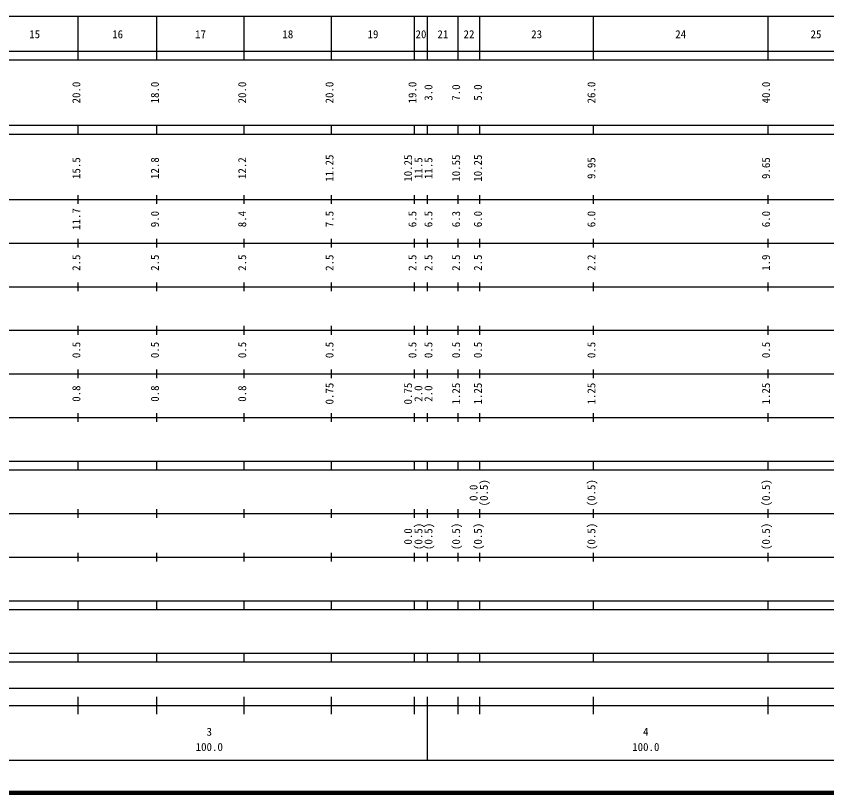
# Model space of a CAD drawing. Units: millimetres on the paper, enlarged 1000 times. Extents: x 40000 to 680000, y 20000 to 380000.
# Drawn here: x 273770 to 459464, y 20000 to 198000 of the extents above; entities that cross this region are included whole.
import ezdxf
from ezdxf.enums import TextEntityAlignment as Align

# ---------------------------------------------------------------- set-up
doc = ezdxf.new("R2010")
doc.units = ezdxf.units.MM
doc.header["$LTSCALE"] = 1000
doc.layers.add('M-TTL', color=2, linetype='Continuous', lineweight=140)
doc.layers.add('M-TTL-BAND', color=7, linetype='Continuous', lineweight=25)
doc.styles.add('ＭＳ ゴシック', font='')
doc.styles.get('ＭＳ ゴシック').set_extended_font_data('MS Gothic')

msp = doc.modelspace()

# ---------------------------------------------------------------- linework, layer by layer
at = {"layer": 'M-TTL'}
msp.add_line((40000, 20000), (680000, 20000), dxfattribs=at)
at = {"layer": 'M-TTL-BAND'}
for p, q in [((68000, 198000), (579000, 198000)), ((288000, 188000), (288000, 198000)), ((306000, 188000), (306000, 198000)), ((326000, 188000), (326000, 198000)), ((346000, 188000), (346000, 198000)), ((365000, 188000), (365000, 198000)), ((368000, 188000), (368000, 198000)), ((375000, 188000), (375000, 198000)), ((380000, 188000), (380000, 198000)), ((406000, 188000), (406000, 198000)), ((446000, 188000), (446000, 198000)), ((40000, 190000), (579000, 190000)), ((40000, 188000), (579000, 188000)), ((40000, 173000), (579000, 173000)), ((288000, 171000), (288000, 173000)), ((306000, 171000), (306000, 173000)), ((326000, 171000), (326000, 173000)), ((346000, 171000), (346000, 173000)), ((365000, 171000), (365000, 173000)), ((368000, 171000), (368000, 173000)), ((375000, 171000), (375000, 173000)), ((380000, 171000), (380000, 173000)), ((406000, 171000), (406000, 173000)), ((446000, 171000), (446000, 173000)), ((40000, 171000), (579000, 171000)), ((40000, 156000), (579000, 156000)), ((288000, 155000), (288000, 157000)), ((306000, 155000), (306000, 157000)), ((326000, 155000), (326000, 157000)), ((346000, 155000), (346000, 157000)), ((365000, 155000), (365000, 157000)), ((368000, 155000), (368000, 157000)), ((375000, 155000), (375000, 157000)), ((380000, 155000), (380000, 157000)), ((406000, 155000), (406000, 157000)), ((446000, 155000), (446000, 157000)), ((288000, 145000), (288000, 147000)), ((306000, 145000), (306000, 147000)), ((326000, 145000), (326000, 147000)), ((346000, 145000), (346000, 147000)), ((365000, 145000), (365000, 147000)), ((368000, 145000), (368000, 147000)), ((375000, 145000), (375000, 147000)), ((380000, 145000), (380000, 147000)), ((406000, 145000), (406000, 147000)), ((446000, 145000), (446000, 147000)), ((46000, 146000), (579000, 146000)), ((52000, 136000), (579000, 136000)), ((288000, 135000), (288000, 137000)), ((306000, 135000), (306000, 137000)), ((326000, 135000), (326000, 137000)), ((346000, 135000), (346000, 137000)), ((365000, 135000), (365000, 137000)), ((368000, 135000), (368000, 137000)), ((375000, 135000), (375000, 137000)), ((380000, 135000), (380000, 137000)), ((406000, 135000), (406000, 137000)), ((446000, 135000), (446000, 137000)), ((288000, 125000), (288000, 127000)), ((306000, 125000), (306000, 127000)), ((326000, 125000), (326000, 127000)), ((346000, 125000), (346000, 127000)), ((365000, 125000), (365000, 127000)), ((368000, 125000), (368000, 127000)), ((375000, 125000), (375000, 127000)), ((380000, 125000), (380000, 127000)), ((406000, 125000), (406000, 127000)), ((446000, 125000), (446000, 127000)), ((46000, 126000), (579000, 126000)), ((288000, 115000), (288000, 117000)), ((306000, 115000), (306000, 117000)), ((326000, 115000), (326000, 117000)), ((346000, 115000), (346000, 117000)), ((365000, 115000), (365000, 117000)), ((368000, 115000), (368000, 117000)), ((375000, 115000), (375000, 117000)), ((380000, 115000), (380000, 117000)), ((406000, 115000), (406000, 117000)), ((446000, 115000), (446000, 117000)), ((52000, 116000), (579000, 116000)), ((46000, 106000), (579000, 106000)), ((288000, 105000), (288000, 107000)), ((306000, 105000), (306000, 107000)), ((326000, 105000), (326000, 107000)), ((346000, 105000), (346000, 107000)), ((365000, 105000), (365000, 107000)), ((368000, 105000), (368000, 107000)), ((375000, 105000), (375000, 107000)), ((380000, 105000), (380000, 107000)), ((406000, 105000), (406000, 107000)), ((446000, 105000), (446000, 107000)), ((40000, 96000), (579000, 96000)), ((288000, 94000), (288000, 96000)), ((306000, 94000), (306000, 96000)), ((326000, 94000), (326000, 96000)), ((346000, 94000), (346000, 96000)), ((365000, 94000), (365000, 96000)), ((368000, 94000), (368000, 96000)), ((375000, 94000), (375000, 96000)), ((380000, 94000), (380000, 96000)), ((406000, 94000), (406000, 96000)), ((446000, 94000), (446000, 96000)), ((40000, 94000), (579000, 94000)), ((49000, 84000), (579000, 84000)), ((288000, 83000), (288000, 85000)), ((306000, 83000), (306000, 85000)), ((326000, 83000), (326000, 85000)), ((346000, 83000), (346000, 85000)), ((365000, 83000), (365000, 85000)), ((368000, 83000), (368000, 85000)), ((375000, 83000), (375000, 85000)), ((380000, 83000), (380000, 85000)), ((406000, 83000), (406000, 85000)), ((446000, 83000), (446000, 85000)), ((288000, 73000), (288000, 75000)), ((306000, 73000), (306000, 75000)), ((326000, 73000), (326000, 75000)), ((346000, 73000), (346000, 75000)), ((365000, 73000), (365000, 75000)), ((368000, 73000), (368000, 75000)), ((375000, 73000), (375000, 75000)), ((380000, 73000), (380000, 75000)), ((406000, 73000), (406000, 75000)), ((446000, 73000), (446000, 75000)), ((40000, 74000), (579000, 74000)), ((40000, 64000), (579000, 64000)), ((288000, 62000), (288000, 64000)), ((306000, 62000), (306000, 64000)), ((326000, 62000), (326000, 64000)), ((346000, 62000), (346000, 64000)), ((365000, 62000), (365000, 64000)), ((368000, 62000), (368000, 64000)), ((375000, 62000), (375000, 64000)), ((380000, 62000), (380000, 64000)), ((406000, 62000), (406000, 64000)), ((446000, 62000), (446000, 64000)), ((40000, 62000), (579000, 62000)), ((40000, 52000), (579000, 52000)), ((288000, 50000), (288000, 52000)), ((306000, 50000), (306000, 52000)), ((326000, 50000), (326000, 52000)), ((346000, 50000), (346000, 52000)), ((365000, 50000), (365000, 52000)), ((368000, 50000), (368000, 52000)), ((375000, 50000), (375000, 52000)), ((380000, 50000), (380000, 52000)), ((406000, 50000), (406000, 52000)), ((446000, 50000), (446000, 52000)), ((40000, 50000), (579000, 50000)), ((71000, 44000), (567000, 44000)), ((288000, 38000), (288000, 42000)), ((306000, 38000), (306000, 42000)), ((326000, 38000), (326000, 42000)), ((346000, 38000), (346000, 42000)), ((365000, 38000), (365000, 42000)), ((368000, 27500), (368000, 42000)), ((375000, 38000), (375000, 42000)), ((380000, 38000), (380000, 42000)), ((406000, 38000), (406000, 42000)), ((446000, 38000), (446000, 42000)), ((40000, 40000), (579000, 40000)), ((68000, 27500), (579000, 27500))]:
    msp.add_line(p, q, dxfattribs=at)

# ---------------------------------------------------------------- texts
at = {"layer": 'M-TTL-BAND', "style": 'ＭＳ ゴシック'}
for s, p in [('15', (278000, 192405)), ('16', (297000, 192405)), ('17', (316000, 192405)), ('18', (336000, 192405)), ('19', (355500, 192405)), ('20', (366500, 192405)), ('21', (371500, 192405)), ('22', (377500, 192405)), ('23', (393000, 192405)), ('24', (426000, 192405)), ('25', (457000, 192405)), ('3', (318000, 32523)), ('4', (418000, 32523)), ('100.0', (318000, 29033)), ('100.0', (418000, 29033))]:
    msp.add_text(s, height=1833, dxfattribs=at).set_placement(p, align=Align.BOTTOM_CENTER)
for s, p in [('20.0', (289000, 180500)), ('18.0', (307000, 180500)), ('20.0', (327000, 180500)), ('20.0', (347000, 180500)), ('19.0', (366000, 180500)), ('3.0', (369665, 180500)), ('7.0', (376000, 180500)), ('5.0', (381000, 180500)), ('26.0', (407000, 180500)), ('40.0', (447000, 180500)), ('15.5', (289000, 163174)), ('12.8', (307000, 163174)), ('12.2', (327000, 163174)), ('11.25', (347000, 163174)), ('10.25', (365000, 163174)), ('11.5', (367370, 163174)), ('11.5', (369665, 163174)), ('10.55', (376000, 163174)), ('10.25', (381000, 163174)), ('9.95', (407000, 163174)), ('9.65', (447000, 163174)), ('11.7', (289000, 151500)), ('9.0', (307000, 151500)), ('8.4', (327000, 151500)), ('7.5', (347000, 151500)), ('6.5', (366000, 151500)), ('6.5', (369665, 151500)), ('6.3', (376000, 151500)), ('6.0', (381000, 151500)), ('6.0', (407000, 151500)), ('6.0', (447000, 151500)), ('2.5', (289000, 141500)), ('2.5', (307000, 141500)), ('2.5', (327000, 141500)), ('2.5', (347000, 141500)), ('2.5', (366000, 141500)), ('2.5', (369665, 141500)), ('2.5', (376000, 141500)), ('2.5', (381000, 141500)), ('2.2', (407000, 141500)), ('1.9', (447000, 141500)), ('0.5', (289000, 121500)), ('0.5', (307000, 121500)), ('0.5', (327000, 121500)), ('0.5', (347000, 121500)), ('0.5', (366000, 121500)), ('0.5', (369665, 121500)), ('0.5', (376000, 121500)), ('0.5', (381000, 121500)), ('0.5', (407000, 121500)), ('0.5', (447000, 121500)), ('0.75', (347000, 111500)), ('0.75', (365000, 111500)), ('1.25', (376000, 111500)), ('1.25', (381000, 111500)), ('1.25', (407000, 111500)), ('1.25', (447000, 111500)), ('0.8', (289000, 111500)), ('0.8', (307000, 111500)), ('0.8', (327000, 111500)), ('2.0', (367370, 111500)), ('2.0', (369665, 111500)), ('(0.5)', (382370, 88764)), ('(0.5)', (407000, 88764)), ('(0.5)', (447000, 88764)), ('0.0', (380000, 88764)), ('0.0', (365000, 78764)), ('(0.5)', (367370, 78764)), ('(0.5)', (369665, 78764)), ('(0.5)', (376000, 78764)), ('(0.5)', (381000, 78764)), ('(0.5)', (407000, 78764)), ('(0.5)', (447000, 78764))]:
    msp.add_text(s, height=1833, rotation=90, dxfattribs=at).set_placement(p, align=Align.BOTTOM_CENTER)

doc.saveas('drawing.dxf')
